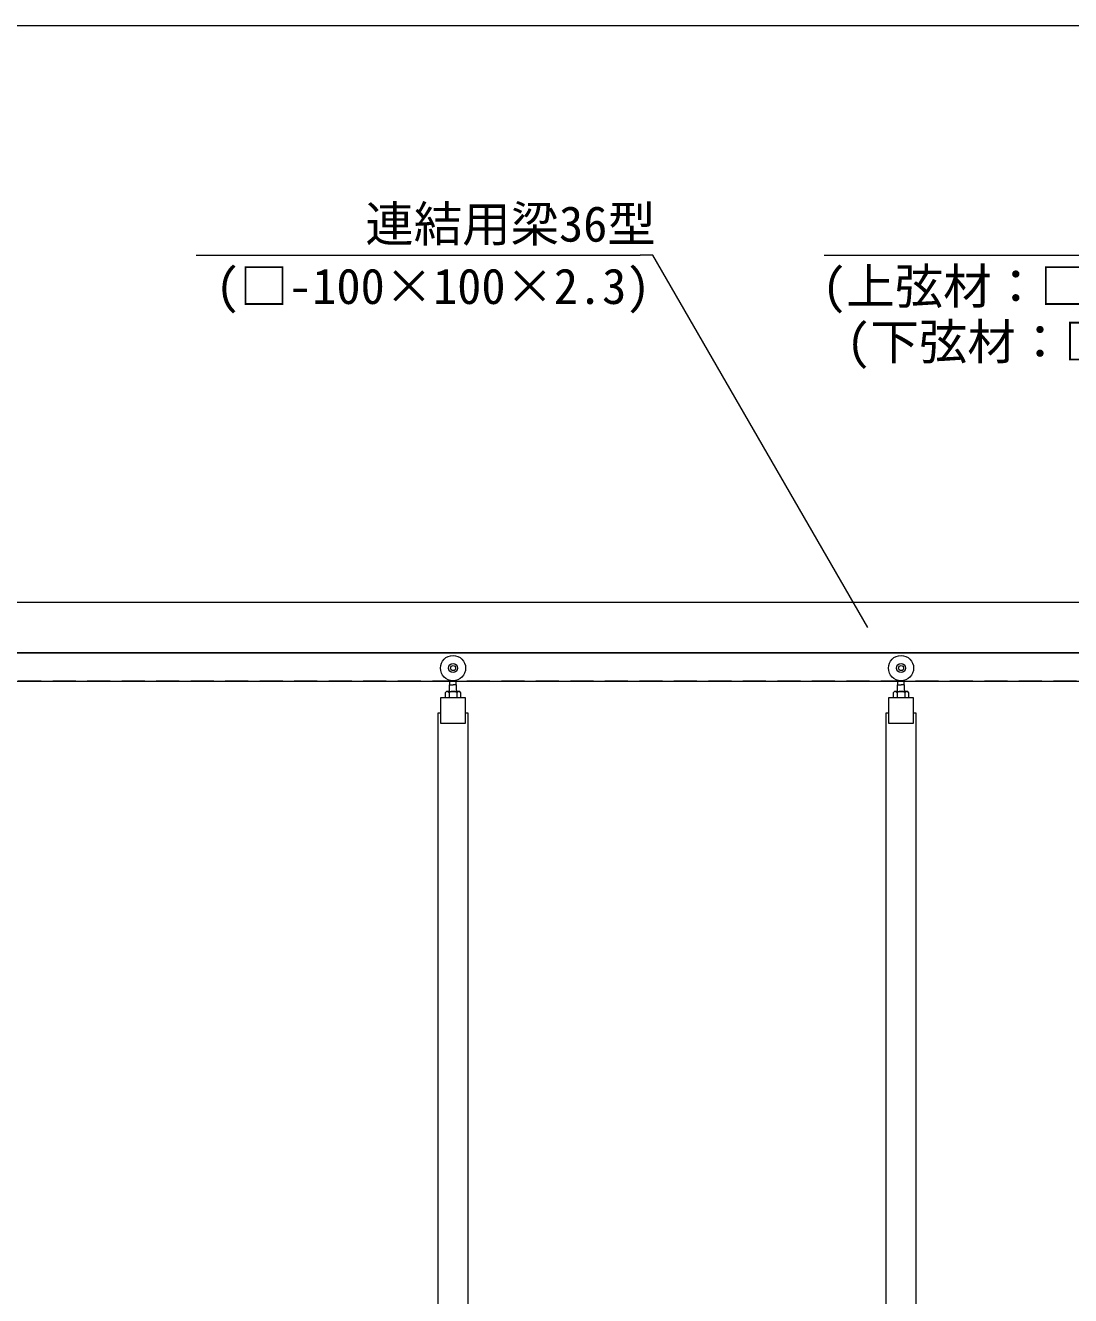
# Model space of a CAD drawing. Units: millimetres, scale not verified. Extents: x 35020 to 55145, y -14438 to 14438.
# Drawn here: x 38178 to 40250, y 6851 to 9368 of the extents above; entities that cross this region are included whole.
import ezdxf
from ezdxf.enums import TextEntityAlignment as Align

# ---------------------------------------------------------------- set-up
doc = ezdxf.new("R2010")
doc.units = ezdxf.units.MM
doc.header["$LTSCALE"] = 38
doc.linetypes.add('DASHED1', pattern=[1.8, 1.2, -0.6])
for name, color, linetype, lineweight in [('0-6_ﾎﾞﾙﾄ類', 2, 'Continuous', 18), ('0-B_寸法', 3, 'Continuous', 18), ('0-F_中央走行棒', 7, 'Continuous', 18), ('1-4_吊車', 4, 'DASHED1', 9), ('1-8_文字', 7, 'Continuous', 18), ('1-A_連結用梁36', 7, 'Continuous', 18)]:
    doc.layers.add(name, color=color, linetype=linetype, lineweight=lineweight)
doc.styles.add('ＭＳ ゴシック', font='')
doc.styles.get('ＭＳ ゴシック').set_extended_font_data('MS Gothic')

msp = doc.modelspace()

# ---------------------------------------------------------------- linework, layer by layer
at = {"layer": '0-6_ﾎﾞﾙﾄ類'}
for p, q in [((39014.67, 8048.05), (39036.92, 8048.05)), ((39014.67, 8048.05), (39018.3, 8048.05)), ((39018.3, 8046.05), (39018.3, 8035.05)), ((39033.3, 8048.05), (39036.92, 8048.05)), ((39033.3, 8046.05), (39033.3, 8035.05)), ((39902.68, 8048.05), (39924.93, 8048.05)), ((39902.68, 8048.05), (39906.3, 8048.05)), ((39906.3, 8046.05), (39906.3, 8035.05)), ((39921.3, 8048.05), (39924.93, 8048.05)), ((39921.3, 8046.05), (39921.3, 8035.05))]:
    msp.add_line(p, q, dxfattribs=at)
for points in [[(39040.55, 8046.05), (39040.55, 8035.05), (39011.05, 8035.05), (39011.05, 8046.05)], [(39928.55, 8046.05), (39928.55, 8035.05), (39899.05, 8035.05), (39899.05, 8046.05)]]:
    msp.add_lwpolyline(points, dxfattribs=at)
for centre, radius, start, end in [((39014.67, 8043.78), 4.28, 32.227, 147.773), ((39025.8, 8033), 15.05, 60.137, 119.863), ((39036.92, 8043.78), 4.28, 32.227, 147.773), ((39902.68, 8043.78), 4.28, 32.227, 147.773), ((39913.8, 8033), 15.05, 60.137, 119.863), ((39924.93, 8043.78), 4.28, 32.227, 147.773)]:
    msp.add_arc(centre, radius, start, end, dxfattribs=at)
at = {"layer": '0-B_寸法'}
msp.add_line((37274.8, 9367.5), (46164.8, 9367.5), dxfattribs=at)
at = {"layer": '0-F_中央走行棒'}
for points in [[(39000.8, 7985.05), (39050.8, 7985.05), (39050.8, 8035.05), (39000.8, 8035.05)], [(39888.8, 7985.05), (39938.8, 7985.05), (39938.8, 8035.05), (39888.8, 8035.05)]]:
    msp.add_lwpolyline(points, close=True, dxfattribs=at)
for points in [[(39000.8, 8005.05), (38995.8, 8005.05), (38995.8, 6673.05)], [(39055.8, 6673.05), (39055.8, 8005.05), (39050.8, 8005.05)], [(39888.8, 8005.05), (39883.8, 8005.05), (39883.8, 6673.05)], [(39943.8, 6673.05), (39943.8, 8005.05), (39938.8, 8005.05)]]:
    msp.add_lwpolyline(points, dxfattribs=at)
at = {"layer": '1-4_吊車', "color": 7, "linetype": 'Continuous', "lineweight": 18}
for p, q in [((39019.1, 8048.05), (39019.1, 8061.1)), ((39019.55, 8061.1), (39019.55, 8069.9)), ((39032.05, 8061.1), (39032.05, 8069.9)), ((39032.5, 8048.05), (39032.5, 8061.1)), ((39907.1, 8048.05), (39907.1, 8061.1)), ((39907.55, 8061.1), (39907.55, 8069.9)), ((39920.05, 8061.1), (39920.05, 8069.9)), ((39920.5, 8048.05), (39920.5, 8061.1)), ((39017.88, 8048.05), (39017.88, 8048.1)), ((39033.75, 8048.05), (39033.75, 8048.1)), ((39905.85, 8048.05), (39905.85, 8048.1)), ((39921.75, 8048.05), (39921.75, 8048.1))]:
    msp.add_line(p, q, dxfattribs=at)
for points in [[(39017.88, 8048.1), (39018.8, 8048.1), (39018.8, 8061.1), (39025.8, 8061.1)], [(39033.75, 8048.1), (39032.8, 8048.1), (39032.8, 8061.1), (39025.8, 8061.1)], [(39905.85, 8048.1), (39906.8, 8048.1), (39906.8, 8061.1), (39913.8, 8061.1)], [(39921.75, 8048.1), (39920.8, 8048.1), (39920.8, 8061.1), (39913.8, 8061.1)]]:
    msp.add_lwpolyline(points, dxfattribs=at)
for centre, radius in [((39025.8, 8094.1), 25), ((39913.8, 8094.1), 25), ((39025.8, 8094.1), 9), ((39025.8, 8094.1), 5), ((39913.8, 8094.1), 9), ((39913.8, 8094.1), 5)]:
    msp.add_circle(centre, radius, dxfattribs=at)
at = {"layer": '1-8_文字'}
for p, q in [((38516.75, 8912.5), (39396.88, 8912.5)), ((39421.8, 8912.5), (39396.88, 8912.5)), ((39847.88, 8174.5), (39421.8, 8912.5)), ((39761.55, 8912.5), (41031.15, 8912.5))]:
    msp.add_line(p, q, dxfattribs=at)
at = {"layer": '1-A_連結用梁36', "color": 4, "linetype": 'DASHED1', "lineweight": 9}
msp.add_line((37274.8, 8069.1), (40819.8, 8069.1), dxfattribs=at)
at = {"layer": '1-A_連結用梁36'}
for points in [[(37119.8, 8124.5), (37119.8, 8224.5), (40801.1, 8224.5)], [(40813.8, 8224.5), (40813.8, 8124.5), (37519.8, 8124.5)], [(37519.8, 8124.5), (40819.8, 8124.5), (40819.8, 8067.5), (37462.8, 8067.5)]]:
    msp.add_lwpolyline(points, dxfattribs=at)

# ---------------------------------------------------------------- texts
at = {"layer": '1-8_文字', "style": 'ＭＳ ゴシック'}
for s, p in [('       連結用梁36型', (38516.75, 8917.9)), ('(□-100×100×2.3)', (38555.1, 8794.43)), ('(上弦材：□-100×  50×2.3)', (39757.38, 8794.43)), ('(下弦材：□-100×100×2.3)', (39805.38, 8684.42))]:
    msp.add_text(s, height=70.38, dxfattribs=at).set_placement(p, align=Align.BOTTOM_LEFT)

doc.saveas('drawing.dxf')
